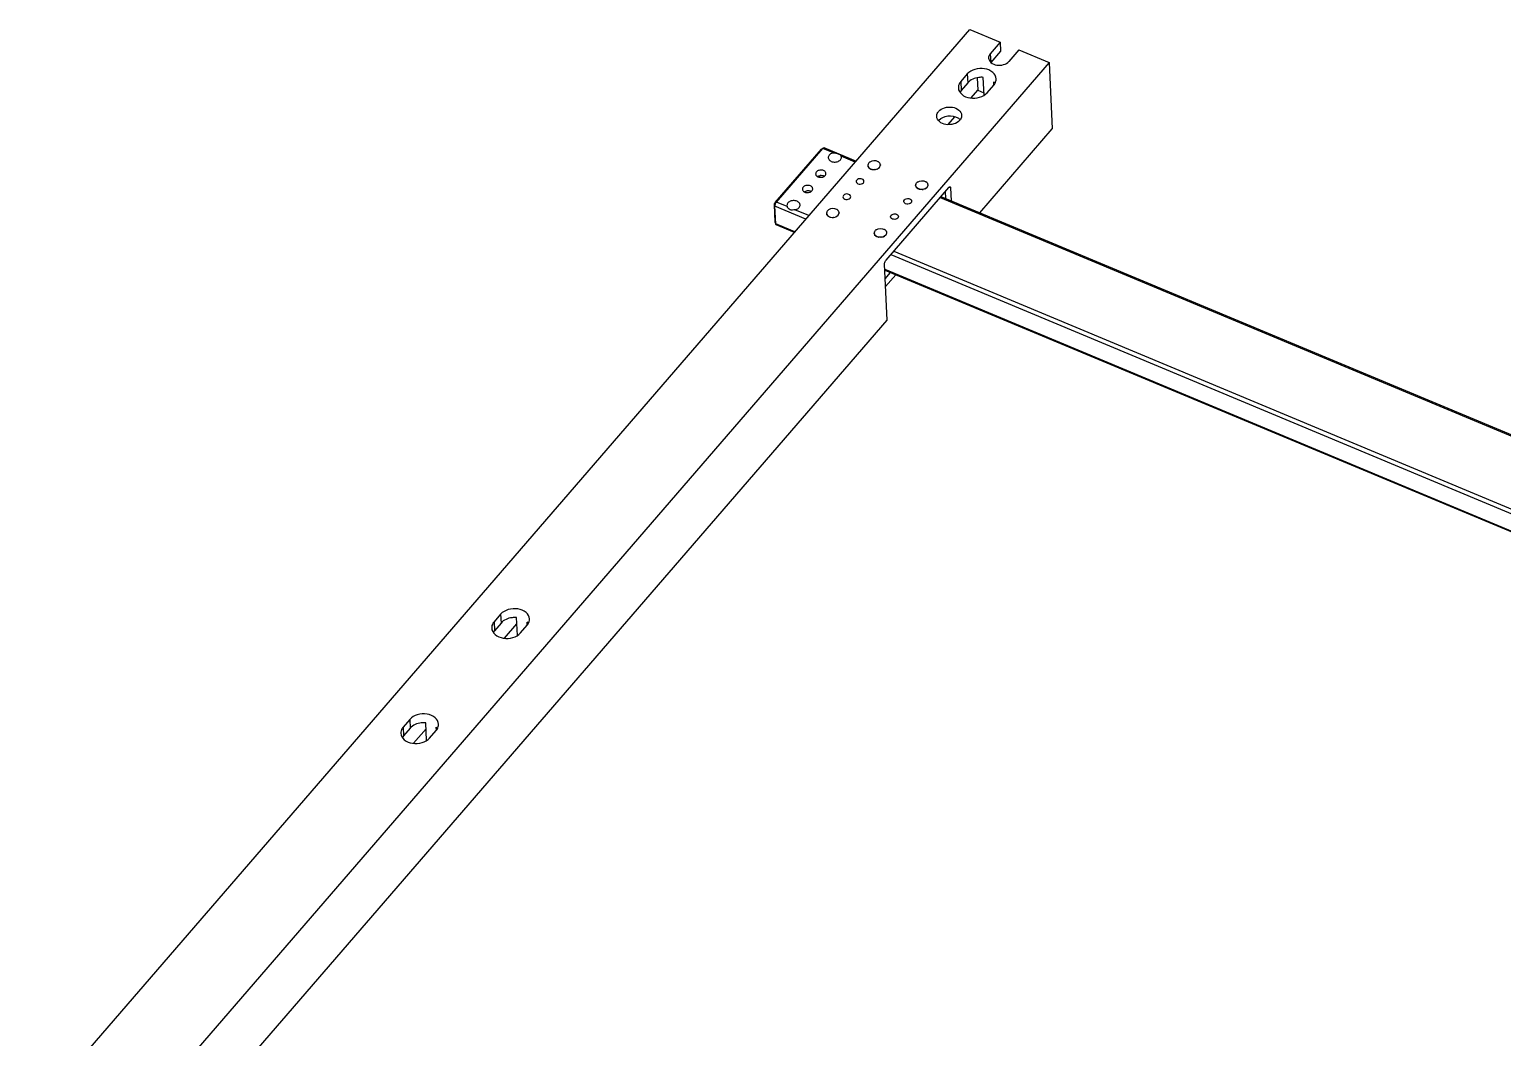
# Model space of a CAD drawing. Header units: millimetres. Extents: x 1409 to 26878, y 589 to 5187.
# Drawn here: x 12461.2 to 12697.1, y 1221.9 to 1383.2 of the extents above; entities that cross this region are included whole.
import ezdxf

# ---------------------------------------------------------------- set-up
doc = ezdxf.new("R2010")
doc.units = ezdxf.units.MM
doc.layers.add('02___PRT_ALL_AXES', color=7, linetype='Continuous')

msp = doc.modelspace()

# ---------------------------------------------------------------- linework, layer by layer
at = {"color": 7, "linetype": 'Continuous'}
for p, q in [((12433.8866, 1177.4059), (12611.7682, 1383.209)), ((12611.7682, 1383.209), (12616.6439, 1381.1735)), ((12616.6439, 1381.1735), (12615.0569, 1379.3373)), ((12616.6439, 1381.1735), (12616.7107, 1379.7592)), ((12619.6118, 1379.9345), (12618.0247, 1378.0983)), ((12619.6118, 1379.9345), (12624.4875, 1377.899)), ((12624.4875, 1377.899), (12446.6059, 1172.096)), ((12615.0569, 1379.3373), (12615.1218, 1377.9627)), ((12616.7107, 1379.7592), (12615.1237, 1377.923)), ((12624.4875, 1377.899), (12624.9884, 1367.2916)), ((12611.3791, 1376.0835), (12610.321, 1374.8594)), ((12611.3791, 1376.0835), (12611.4459, 1374.6692)), ((12612.965, 1375.4674), (12613.0586, 1373.4851)), ((12614.0646, 1372.6875), (12613.9299, 1375.5406)), ((12610.321, 1374.8594), (12610.3878, 1373.4451)), ((12611.4459, 1374.6692), (12610.3878, 1373.4451)), ((12611.9932, 1372.2525), (12613.0586, 1373.4851)), ((12613.0586, 1373.4851), (12614.0465, 1373.0727)), ((12614.5608, 1373.0894), (12615.6188, 1374.3135)), ((12615.6479, 1374.3652), (12615.6258, 1374.8326)), ((12608.3028, 1367.9828), (12609.3994, 1369.2515)), ((12613.3787, 1353.8596), (12624.9884, 1367.2916)), ((12580.6199, 1355.5063), (12588.0261, 1364.075)), ((12580.8236, 1355.5946), (12588.2298, 1364.1633)), ((12588.0261, 1364.075), (12588.2298, 1364.1633)), ((12588.0824, 1364.1229), (12588.3423, 1364.2591)), ((12589.9385, 1363.45), (12588.2298, 1364.1633)), ((12593.5541, 1362.1358), (12588.4391, 1364.2711)), ((12595.4348, 1361.4275), (12595.4594, 1361.4338)), ((12595.4601, 1361.4243), (12595.4348, 1361.4275)), ((12595.4381, 1361.3961), (12595.4624, 1361.4031)), ((12595.4637, 1361.3937), (12595.4381, 1361.3961)), ((12595.4434, 1361.3649), (12595.4672, 1361.3726)), ((12595.4691, 1361.3632), (12595.4434, 1361.3649)), ((12595.4506, 1361.3338), (12595.474, 1361.3423)), ((12595.4764, 1361.333), (12595.4506, 1361.3338)), ((12595.4598, 1361.3031), (12595.4826, 1361.3123)), ((12595.4856, 1361.3031), (12595.4598, 1361.3031)), ((12595.4708, 1361.2728), (12595.4931, 1361.2826)), ((12595.4967, 1361.2735), (12595.4708, 1361.2728)), ((12595.4837, 1361.2428), (12595.5054, 1361.2533)), ((12595.5096, 1361.2444), (12595.4837, 1361.2428)), ((12595.4985, 1361.2133), (12595.5195, 1361.2245)), ((12595.5242, 1361.2157), (12595.4985, 1361.2133)), ((12595.5151, 1361.1844), (12595.5354, 1361.1961)), ((12595.5407, 1361.1875), (12595.5151, 1361.1844)), ((12595.5334, 1361.156), (12595.5531, 1361.1684)), ((12595.5589, 1361.16), (12595.5334, 1361.156)), ((12595.6793, 1361.0009), (12595.6939, 1361.0164)), ((12595.7026, 1361.0094), (12595.6793, 1361.0009)), ((12595.709, 1360.9781), (12595.7227, 1360.9939)), ((12595.7319, 1360.9872), (12595.709, 1360.9781)), ((12595.7403, 1360.9562), (12595.753, 1360.9724)), ((12597.2856, 1361.1138), (12597.3024, 1361.1003)), ((12597.3269, 1361.1273), (12597.3021, 1361.1321)), ((12597.3092, 1361.1403), (12597.3269, 1361.1273)), ((12597.4746, 1361.4264), (12597.449, 1361.4233)), ((12597.4506, 1361.4327), (12597.4746, 1361.4264)), ((12597.4791, 1361.458), (12597.4536, 1361.454)), ((12597.4547, 1361.4635), (12597.4791, 1361.458)), ((12597.4816, 1361.4896), (12597.4564, 1361.4849)), ((12597.4568, 1361.4944), (12597.4816, 1361.4896)), ((12597.4571, 1361.5252), (12597.4821, 1361.5212)), ((12597.4821, 1361.5212), (12597.4572, 1361.5157)), ((12587.8209, 1359.5487), (12587.4654, 1359.6971)), ((12587.9878, 1359.8289), (12587.874, 1359.8236)), ((12595.7626, 1360.966), (12595.7403, 1360.9562)), ((12596.1165, 1360.7991), (12596.1185, 1360.8174)), ((12596.1311, 1360.8146), (12596.1165, 1360.7991)), ((12596.1589, 1360.7903), (12596.1598, 1360.8086)), ((12596.5567, 1360.7716), (12596.5476, 1360.7885)), ((12596.5609, 1360.7897), (12596.5567, 1360.7716)), ((12596.6011, 1360.7763), (12596.5909, 1360.7929)), ((12596.6042, 1360.7946), (12596.6011, 1360.7763)), ((12596.9783, 1360.8786), (12596.9599, 1360.891)), ((12596.9714, 1360.8961), (12596.9783, 1360.8786)), ((12597.0163, 1360.8962), (12596.9971, 1360.908)), ((12597.0083, 1360.9134), (12597.0163, 1360.8962)), ((12585.8717, 1357.3807), (12585.758, 1357.3753)), ((12598.363, 1346.2941), (12608.4143, 1357.9231)), ((12603.0664, 1358.2416), (12603.091, 1358.2478)), ((12603.0917, 1358.2384), (12603.0664, 1358.2416)), ((12603.0697, 1358.2102), (12603.094, 1358.2172)), ((12603.0952, 1358.2077), (12603.0697, 1358.2102)), ((12603.075, 1358.1789), (12603.0988, 1358.1866)), ((12603.1007, 1358.1773), (12603.075, 1358.1789)), ((12603.0822, 1358.1479), (12603.1056, 1358.1563)), ((12603.108, 1358.1471), (12603.0822, 1358.1479)), ((12603.0913, 1358.1172), (12603.1142, 1358.1263)), ((12603.1172, 1358.1171), (12603.0913, 1358.1172)), ((12603.1024, 1358.0868), (12603.1247, 1358.0966)), ((12603.1283, 1358.0876), (12603.1024, 1358.0868)), ((12603.1153, 1358.0568), (12603.137, 1358.0673)), ((12603.1411, 1358.0584), (12603.1153, 1358.0568)), ((12603.1301, 1358.0274), (12603.1511, 1358.0385)), ((12603.1558, 1358.0297), (12603.1301, 1358.0274)), ((12603.1466, 1357.9984), (12603.167, 1358.0102)), ((12603.1723, 1358.0016), (12603.1466, 1357.9984)), ((12603.165, 1357.9701), (12603.1847, 1357.9824)), ((12603.1905, 1357.974), (12603.165, 1357.9701)), ((12603.3108, 1357.815), (12603.3255, 1357.8304)), ((12603.3342, 1357.8234), (12603.3108, 1357.815)), ((12603.3406, 1357.7921), (12603.3543, 1357.808)), ((12603.3635, 1357.8013), (12603.3406, 1357.7921)), ((12603.3718, 1357.7702), (12603.3846, 1357.7865)), ((12603.3941, 1357.7801), (12603.3718, 1357.7702)), ((12603.7481, 1357.6132), (12603.7501, 1357.6315)), ((12603.7627, 1357.6286), (12603.7481, 1357.6132)), ((12603.7905, 1357.6043), (12603.7914, 1357.6226)), ((12604.1883, 1357.5856), (12604.1792, 1357.6025)), ((12604.1925, 1357.6038), (12604.1883, 1357.5856)), ((12604.2327, 1357.5904), (12604.2225, 1357.607)), ((12604.2358, 1357.6086), (12604.2327, 1357.5904)), ((12604.6099, 1357.6927), (12604.5914, 1357.7051)), ((12604.603, 1357.7101), (12604.6099, 1357.6927)), ((12604.6479, 1357.7102), (12604.6287, 1357.722)), ((12604.6399, 1357.7274), (12604.6479, 1357.7102)), ((12604.9172, 1357.9278), (12604.934, 1357.9143)), ((12604.9585, 1357.9414), (12604.9337, 1357.9461)), ((12604.9408, 1357.9543), (12604.9585, 1357.9414)), ((12605.1062, 1358.2405), (12605.0806, 1358.2373)), ((12605.0822, 1358.2468), (12605.1062, 1358.2405)), ((12605.1107, 1358.272), (12605.0852, 1358.2681)), ((12605.0863, 1358.2776), (12605.1107, 1358.272)), ((12605.1132, 1358.3036), (12605.088, 1358.2989)), ((12605.0884, 1358.3084), (12605.1132, 1358.3036)), ((12605.0887, 1358.3392), (12605.1137, 1358.3353)), ((12605.1137, 1358.3353), (12605.0888, 1358.3298)), ((12607.1497, 1356.46), (12833.9492, 1261.7782)), ((12607.9468, 1356.1273), (12607.8906, 1357.3173)), ((12608.6955, 1357.8756), (12608.4391, 1357.9826)), ((12608.6955, 1357.8756), (12608.7948, 1355.7733)), ((12580.6296, 1352.3478), (12580.496, 1355.1765)), ((12580.496, 1355.1765), (12580.5757, 1354.935)), ((12580.7093, 1352.1063), (12580.5757, 1354.935)), ((12585.5392, 1352.8629), (12580.5757, 1354.935)), ((12580.6199, 1355.5063), (12580.8236, 1355.5946)), ((12582.5323, 1354.8812), (12580.8236, 1355.5946)), ((12580.6358, 1352.3088), (12580.6296, 1352.3478)), ((12580.6296, 1352.3478), (12580.7093, 1352.1063)), ((12580.6358, 1352.3088), (12580.7217, 1352.0283)), ((12580.7217, 1352.0283), (12580.7093, 1352.1063)), ((12583.778, 1350.8252), (12580.7093, 1352.1063)), ((12583.6984, 1350.7331), (12580.7812, 1351.9509)), ((12588.8221, 1353.7769), (12588.8467, 1353.7831)), ((12588.8474, 1353.7737), (12588.8221, 1353.7769)), ((12588.8254, 1353.7454), (12588.8497, 1353.7524)), ((12588.851, 1353.743), (12588.8254, 1353.7454)), ((12588.8307, 1353.7142), (12588.8545, 1353.7219)), ((12588.8564, 1353.7126), (12588.8307, 1353.7142)), ((12588.8379, 1353.6832), (12588.8613, 1353.6916)), ((12588.8637, 1353.6824), (12588.8379, 1353.6832)), ((12588.8471, 1353.6524), (12588.8699, 1353.6616)), ((12588.8729, 1353.6524), (12588.8471, 1353.6524)), ((12588.8581, 1353.6221), (12588.8804, 1353.6319)), ((12588.884, 1353.6229), (12588.8581, 1353.6221)), ((12588.871, 1353.5921), (12588.8927, 1353.6026)), ((12588.8969, 1353.5937), (12588.871, 1353.5921)), ((12588.8858, 1353.5627), (12588.9068, 1353.5738)), ((12588.9115, 1353.565), (12588.8858, 1353.5627)), ((12588.9024, 1353.5337), (12588.9227, 1353.5455)), ((12588.928, 1353.5369), (12588.9024, 1353.5337)), ((12588.9207, 1353.5053), (12588.9404, 1353.5177)), ((12588.9462, 1353.5093), (12588.9207, 1353.5053)), ((12589.0666, 1353.3503), (12589.0812, 1353.3657)), ((12589.0899, 1353.3587), (12589.0666, 1353.3503)), ((12589.0963, 1353.3274), (12589.11, 1353.3433)), ((12589.1192, 1353.3366), (12589.0963, 1353.3274)), ((12589.1276, 1353.3055), (12589.1403, 1353.3218)), ((12589.1499, 1353.3154), (12589.1276, 1353.3055)), ((12589.5038, 1353.1485), (12589.5058, 1353.1668)), ((12589.5184, 1353.1639), (12589.5038, 1353.1485)), ((12589.5462, 1353.1396), (12589.5471, 1353.1579)), ((12589.944, 1353.1209), (12589.9349, 1353.1378)), ((12589.9482, 1353.139), (12589.944, 1353.1209)), ((12589.9884, 1353.1257), (12589.9782, 1353.1423)), ((12589.9915, 1353.1439), (12589.9884, 1353.1257)), ((12590.3656, 1353.228), (12590.3472, 1353.2403)), ((12590.3587, 1353.2454), (12590.3656, 1353.228)), ((12590.4036, 1353.2455), (12590.3844, 1353.2573)), ((12590.3956, 1353.2627), (12590.4036, 1353.2455)), ((12590.6729, 1353.4631), (12590.6897, 1353.4496)), ((12590.7142, 1353.4766), (12590.6894, 1353.4814)), ((12590.6965, 1353.4896), (12590.7142, 1353.4766)), ((12590.8619, 1353.7758), (12590.8363, 1353.7726)), ((12590.8379, 1353.782), (12590.8619, 1353.7758)), ((12590.8664, 1353.8073), (12590.8409, 1353.8034)), ((12590.842, 1353.8128), (12590.8664, 1353.8073)), ((12590.8689, 1353.8389), (12590.8437, 1353.8342)), ((12590.8441, 1353.8437), (12590.8689, 1353.8389)), ((12590.8444, 1353.8745), (12590.8694, 1353.8705)), ((12590.8694, 1353.8705), (12590.8445, 1353.865)), ((12596.4537, 1350.5909), (12596.4783, 1350.5972)), ((12596.479, 1350.5877), (12596.4537, 1350.5909)), ((12596.457, 1350.5595), (12596.4813, 1350.5665)), ((12596.4825, 1350.5571), (12596.457, 1350.5595)), ((12596.4623, 1350.5282), (12596.4861, 1350.536)), ((12596.488, 1350.5266), (12596.4623, 1350.5282)), ((12596.4695, 1350.4972), (12596.4929, 1350.5057)), ((12596.4953, 1350.4964), (12596.4695, 1350.4972)), ((12596.4786, 1350.4665), (12596.5015, 1350.4756)), ((12596.5045, 1350.4665), (12596.4786, 1350.4665)), ((12596.4897, 1350.4361), (12596.512, 1350.446)), ((12596.5156, 1350.4369), (12596.4897, 1350.4361)), ((12596.5026, 1350.4062), (12596.5243, 1350.4167)), ((12596.5284, 1350.4078), (12596.5026, 1350.4062)), ((12596.5174, 1350.3767), (12596.5384, 1350.3878)), ((12596.5431, 1350.3791), (12596.5174, 1350.3767)), ((12596.5339, 1350.3477), (12596.5543, 1350.3595)), ((12596.5596, 1350.3509), (12596.5339, 1350.3477)), ((12596.5523, 1350.3194), (12596.572, 1350.3317)), ((12596.5778, 1350.3233), (12596.5523, 1350.3194)), ((12596.6981, 1350.1643), (12596.7128, 1350.1798)), ((12596.7215, 1350.1728), (12596.6981, 1350.1643)), ((12596.7279, 1350.1415), (12596.7416, 1350.1573)), ((12596.7508, 1350.1506), (12596.7279, 1350.1415)), ((12596.7591, 1350.1196), (12596.7719, 1350.1358)), ((12596.7814, 1350.1294), (12596.7591, 1350.1196)), ((12597.1354, 1349.9625), (12597.1374, 1349.9808)), ((12597.15, 1349.978), (12597.1354, 1349.9625)), ((12597.1778, 1349.9536), (12597.1787, 1349.972)), ((12597.5756, 1349.9349), (12597.5665, 1349.9519)), ((12597.5798, 1349.9531), (12597.5756, 1349.9349)), ((12597.62, 1349.9397), (12597.6098, 1349.9563)), ((12597.6231, 1349.958), (12597.62, 1349.9397)), ((12597.9972, 1350.042), (12597.9787, 1350.0544)), ((12597.9903, 1350.0595), (12597.9972, 1350.042)), ((12598.0352, 1350.0595), (12598.016, 1350.0713)), ((12598.0272, 1350.0768), (12598.0352, 1350.0595)), ((12598.3045, 1350.2772), (12598.3213, 1350.2637)), ((12598.3458, 1350.2907), (12598.321, 1350.2954)), ((12598.3281, 1350.3036), (12598.3458, 1350.2907)), ((12598.4935, 1350.5898), (12598.4679, 1350.5866)), ((12598.4695, 1350.5961), (12598.4935, 1350.5898)), ((12598.498, 1350.6214), (12598.4725, 1350.6174)), ((12598.4736, 1350.6269), (12598.498, 1350.6214)), ((12598.5005, 1350.653), (12598.4753, 1350.6482)), ((12598.4757, 1350.6577), (12598.5005, 1350.653)), ((12598.476, 1350.6886), (12598.501, 1350.6846)), ((12598.501, 1350.6846), (12598.4761, 1350.6791)), ((12599.1348, 1347.1871), (12825.9343, 1252.5053)), ((12598.5376, 1336.6889), (12598.1152, 1345.6345)), ((12598.1535, 1344.8239), (12824.1731, 1250.4676)), ((12598.1595, 1344.696), (12824.0935, 1250.3755)), ((12598.2251, 1343.3065), (12599.0903, 1344.3075)), ((12598.2836, 1342.0689), (12599.9192, 1343.9614)), ((12476.4958, 1195.4907), (12598.5376, 1336.6889)), ((12536.6556, 1289.6309), (12535.5975, 1288.4068)), ((12535.5975, 1288.4068), (12535.6643, 1286.9925)), ((12536.7223, 1288.2166), (12535.6643, 1286.9925)), ((12536.6556, 1289.6309), (12536.7223, 1288.2166)), ((12537.2697, 1285.7999), (12539.2533, 1288.0948)), ((12539.3411, 1286.2349), (12539.2064, 1289.088)), ((12539.8373, 1286.6368), (12540.8953, 1287.861)), ((12540.9244, 1287.9126), (12540.9023, 1288.38)), ((12522.1076, 1272.7995), (12521.0496, 1271.5753)), ((12521.0496, 1271.5753), (12521.1164, 1270.161)), ((12522.1744, 1271.3851), (12521.1164, 1270.161)), ((12522.1076, 1272.7995), (12522.1744, 1271.3851)), ((12524.7932, 1269.4035), (12524.6585, 1272.2565)), ((12526.3764, 1271.0811), (12526.3544, 1271.5485)), ((12522.7218, 1268.9684), (12524.7054, 1271.2633)), ((12525.2894, 1269.8054), (12526.3474, 1271.0295))]:
    msp.add_line(p, q, dxfattribs=at)
for centre, radius, start, end in [((12595.9572, 1361.4665), 0.4989, 182.70362, 183.760881), ((12595.9585, 1361.4666), 0.5002, 184.849196, 187.296388), ((12595.9626, 1361.4672), 0.5044, 188.380926, 190.814669), ((12595.9695, 1361.4686), 0.5114, 191.891196, 194.302671), ((12595.979, 1361.4711), 0.5212, 195.367379, 197.748415), ((12595.991, 1361.4751), 0.5339, 198.797839, 201.141111), ((12596.0054, 1361.4808), 0.5493, 202.172201, 204.471382), ((12596.0194, 1361.4873), 0.5647, 205.478606, 206.836117), ((12596.0254, 1361.4904), 0.5715, 206.83527, 207.727763), ((12596.0402, 1361.4984), 0.5883, 208.718596, 210.914987), ((12596.0602, 1361.5106), 0.6118, 211.877603, 214.017516), ((12596.0816, 1361.5253), 0.6377, 214.954464, 217.035923), ((12596.1991, 1361.6369), 0.8002, 229.058971, 230.848159), ((12596.2227, 1361.6663), 0.8379, 231.629795, 233.36487), ((12596.2458, 1361.6977), 0.8768, 234.122975, 235.806327), ((12596.5746, 1361.8167), 1.0017, 302.479407, 304.019838), ((12596.6468, 1361.7196), 0.8806, 309.372053, 311.050611), ((12596.6726, 1361.6904), 0.8416, 311.806532, 313.536572), ((12596.6989, 1361.6631), 0.8037, 314.315921, 316.099859), ((12596.7193, 1361.6436), 0.7755, 316.907988, 317.516961), ((12596.7284, 1361.6353), 0.7632, 317.515325, 318.746385), ((12596.7516, 1361.6153), 0.7325, 319.572726, 321.470426), ((12596.7775, 1361.595), 0.6997, 322.325536, 324.282221), ((12596.9225, 1361.5195), 0.5352, 343.94598, 346.285308), ((12596.9351, 1361.5166), 0.5223, 347.333109, 349.710848), ((12596.9426, 1361.5152), 0.5146, 350.776383, 351.229837), ((12596.9457, 1361.5148), 0.5116, 351.228476, 353.184059), ((12596.9523, 1361.514), 0.5049, 354.25872, 356.690713), ((12596.9584, 1361.5138), 0.4988, 1.309148, 2.703581), ((12596.9567, 1361.5138), 0.5005, 357.774659, 0.220964), ((12587.9852, 1358.6691), 1.1598, 95.497787, 95.820746), ((12587.9859, 1358.6646), 1.1643, 89.354006, 89.910371), ((12596.2679, 1361.7308), 0.9167, 236.542024, 238.176266), ((12596.289, 1361.7653), 0.9571, 238.890759, 240.478659), ((12596.3089, 1361.8008), 0.9978, 241.173206, 242.717627), ((12596.3846, 1361.9809), 1.1934, 251.737729, 253.108402), ((12596.3946, 1362.0145), 1.2285, 253.710385, 255.054843), ((12596.403, 1362.0463), 1.2614, 255.645804, 256.966769), ((12596.4097, 1362.076), 1.2918, 257.547902, 258.848035), ((12596.4149, 1362.1032), 1.3195, 259.420508, 260.702407), ((12596.4244, 1362.1971), 1.414, 273.773578, 274.997674), ((12596.4248, 1362.1929), 1.4098, 275.541558, 276.026988), ((12596.4251, 1362.1902), 1.4071, 276.026894, 276.76898), ((12596.4262, 1362.1815), 1.3983, 277.314312, 278.54755), ((12596.4283, 1362.168), 1.3846, 279.09621, 280.337567), ((12596.47, 1362.0211), 1.2317, 290.168765, 291.510869), ((12596.483, 1361.9887), 1.1968, 292.111749, 293.479806), ((12596.4968, 1361.9574), 1.1626, 294.093718, 295.220094), ((12596.5023, 1361.9456), 1.1495, 295.2217, 295.492133), ((12596.5145, 1361.9207), 1.1218, 296.115976, 297.544323), ((12596.5329, 1361.8859), 1.0825, 298.185343, 299.648132), ((12596.553, 1361.8511), 1.0423, 300.305082, 301.805227), ((12585.8691, 1356.2209), 1.1598, 95.497787, 95.820746), ((12585.8699, 1356.2164), 1.1643, 89.354006, 89.910371), ((12603.5888, 1358.2806), 0.4989, 182.70362, 183.760881), ((12603.5901, 1358.2807), 0.5002, 184.849196, 187.296388), ((12603.5942, 1358.2813), 0.5044, 188.380926, 190.814669), ((12603.6011, 1358.2827), 0.5114, 191.891196, 194.302671), ((12603.6106, 1358.2852), 0.5212, 195.367379, 197.748415), ((12603.6226, 1358.2892), 0.5339, 198.797839, 201.141111), ((12603.6369, 1358.2949), 0.5493, 202.172201, 204.471382), ((12603.651, 1358.3014), 0.5648, 205.478621, 206.842434), ((12603.657, 1358.3044), 0.5715, 206.841563, 207.727753), ((12603.6718, 1358.3124), 0.5883, 208.718596, 210.914987), ((12603.6918, 1358.3247), 0.6118, 211.877603, 214.017516), ((12603.7132, 1358.3394), 0.6377, 214.954464, 217.035923), ((12603.8307, 1358.451), 0.8002, 229.058971, 230.848159), ((12603.8543, 1358.4804), 0.8379, 231.629795, 233.36487), ((12603.8774, 1358.5118), 0.8768, 234.122975, 235.806327), ((12603.8995, 1358.5448), 0.9167, 236.542024, 238.176266), ((12603.9206, 1358.5793), 0.9571, 238.890759, 240.478659), ((12603.9405, 1358.6148), 0.9978, 241.173206, 242.717627), ((12604.0162, 1358.7949), 1.1934, 251.737729, 253.108402), ((12604.0262, 1358.8285), 1.2285, 253.710385, 255.054843), ((12604.0346, 1358.8604), 1.2614, 255.645804, 256.966769), ((12604.0413, 1358.89), 1.2918, 257.547902, 258.848035), ((12604.0465, 1358.9172), 1.3195, 259.420508, 260.702407), ((12604.056, 1359.0112), 1.414, 273.773578, 274.997674), ((12604.0564, 1359.0069), 1.4098, 275.541558, 276.029774), ((12604.0567, 1359.0043), 1.4071, 276.029682, 276.768982), ((12604.0578, 1358.9956), 1.3983, 277.314312, 278.54755), ((12604.0599, 1358.9821), 1.3846, 279.09621, 280.337567), ((12604.1016, 1358.8352), 1.2317, 290.168765, 291.510869), ((12604.1146, 1358.8028), 1.1968, 292.111749, 293.479806), ((12604.1284, 1358.7714), 1.1625, 294.093703, 295.225134), ((12604.1339, 1358.7596), 1.1495, 295.226758, 295.492137), ((12604.1461, 1358.7347), 1.1218, 296.115976, 297.544323), ((12604.1645, 1358.6999), 1.0825, 298.185343, 299.648132), ((12604.1846, 1358.6651), 1.0423, 300.305082, 301.805227), ((12604.2062, 1358.6307), 1.0017, 302.479407, 304.019838), ((12604.2784, 1358.5337), 0.8806, 309.372053, 311.050611), ((12604.3042, 1358.5044), 0.8416, 311.806532, 313.536572), ((12604.3305, 1358.4772), 0.8037, 314.315921, 316.099859), ((12604.3508, 1358.4577), 0.7755, 316.907988, 317.516961), ((12604.36, 1358.4493), 0.7632, 317.515325, 318.746385), ((12604.3832, 1358.4294), 0.7325, 319.572726, 321.470426), ((12604.4091, 1358.4091), 0.6997, 322.325536, 324.282221), ((12604.5541, 1358.3336), 0.5352, 343.94598, 346.285308), ((12604.5667, 1358.3306), 0.5223, 347.333109, 349.710848), ((12604.5743, 1358.3292), 0.5146, 350.776377, 351.247005), ((12604.5773, 1358.3288), 0.5116, 351.245677, 353.184089), ((12604.5839, 1358.3281), 0.5049, 354.25872, 356.690713), ((12604.59, 1358.3278), 0.4988, 1.309148, 2.703581), ((12604.5883, 1358.3278), 0.5005, 357.774659, 0.220964), ((12589.3445, 1353.8158), 0.4989, 182.70362, 183.760881), ((12589.3458, 1353.816), 0.5002, 184.849196, 187.296388), ((12589.3499, 1353.8165), 0.5044, 188.380926, 190.814669), ((12589.3568, 1353.8179), 0.5114, 191.891196, 194.302671), ((12589.3663, 1353.8205), 0.5212, 195.367379, 197.748415), ((12589.3783, 1353.8245), 0.5339, 198.797839, 201.141111), ((12589.3927, 1353.8302), 0.5493, 202.172201, 204.471382), ((12589.4067, 1353.8367), 0.5647, 205.478606, 206.836117), ((12589.4127, 1353.8397), 0.5715, 206.83527, 207.727763), ((12589.4275, 1353.8477), 0.5883, 208.718596, 210.914987), ((12589.4475, 1353.8599), 0.6118, 211.877603, 214.017516), ((12589.4689, 1353.8746), 0.6377, 214.954464, 217.035923), ((12589.5864, 1353.9862), 0.8002, 229.058971, 230.848159), ((12589.61, 1354.0157), 0.8379, 231.629795, 233.36487), ((12589.6331, 1354.047), 0.8768, 234.122975, 235.806327), ((12589.6552, 1354.0801), 0.9167, 236.542024, 238.176266), ((12589.6763, 1354.1146), 0.9571, 238.890759, 240.478659), ((12589.6962, 1354.1501), 0.9978, 241.173206, 242.717627), ((12589.7719, 1354.3302), 1.1934, 251.737729, 253.108402), ((12589.7819, 1354.3638), 1.2285, 253.710385, 255.054843), ((12589.7903, 1354.3956), 1.2614, 255.645804, 256.966769), ((12589.797, 1354.4253), 1.2918, 257.547902, 258.848035), ((12589.8022, 1354.4525), 1.3195, 259.420508, 260.702407), ((12589.8117, 1354.5465), 1.414, 273.773578, 274.997674), ((12589.8121, 1354.5422), 1.4098, 275.541558, 276.026988), ((12589.8124, 1354.5395), 1.4071, 276.026894, 276.76898), ((12589.8135, 1354.5309), 1.3983, 277.314312, 278.54755), ((12589.8156, 1354.5173), 1.3846, 279.09621, 280.337567), ((12589.8573, 1354.3704), 1.2317, 290.168765, 291.510869), ((12589.8703, 1354.3381), 1.1968, 292.111749, 293.479806), ((12589.8841, 1354.3067), 1.1626, 294.093718, 295.220094), ((12589.8896, 1354.2949), 1.1495, 295.2217, 295.492133), ((12589.9018, 1354.27), 1.1218, 296.115976, 297.544323), ((12589.9202, 1354.2352), 1.0825, 298.185343, 299.648132), ((12589.9403, 1354.2004), 1.0423, 300.305082, 301.805227), ((12589.9619, 1354.166), 1.0017, 302.479407, 304.019838), ((12590.0341, 1354.069), 0.8806, 309.372053, 311.050611), ((12590.0599, 1354.0397), 0.8416, 311.806532, 313.536572), ((12590.0862, 1354.0125), 0.8037, 314.315921, 316.099859), ((12590.1066, 1353.993), 0.7755, 316.907988, 317.516961), ((12590.1157, 1353.9846), 0.7632, 317.515325, 318.746385), ((12590.1389, 1353.9646), 0.7325, 319.572726, 321.470426), ((12590.1648, 1353.9444), 0.6997, 322.325536, 324.282221), ((12590.3098, 1353.8689), 0.5352, 343.94598, 346.285308), ((12590.3224, 1353.8659), 0.5223, 347.333109, 349.710848), ((12590.3299, 1353.8645), 0.5146, 350.776383, 351.229837), ((12590.333, 1353.8641), 0.5116, 351.228476, 353.184059), ((12590.3396, 1353.8633), 0.5049, 354.25872, 356.690713), ((12590.3457, 1353.8631), 0.4988, 1.309148, 2.703581), ((12590.344, 1353.8631), 0.5005, 357.774659, 0.220964), ((12596.9761, 1350.6299), 0.4989, 182.70362, 183.760881), ((12596.9774, 1350.63), 0.5002, 184.849196, 187.296388), ((12596.9815, 1350.6306), 0.5044, 188.380926, 190.814669), ((12596.9884, 1350.632), 0.5114, 191.891196, 194.302671), ((12596.9979, 1350.6345), 0.5212, 195.367379, 197.748415), ((12597.0099, 1350.6385), 0.5339, 198.797839, 201.141111), ((12597.0242, 1350.6442), 0.5493, 202.172201, 204.471382), ((12597.0383, 1350.6507), 0.5648, 205.478621, 206.842434), ((12597.0443, 1350.6538), 0.5715, 206.841563, 207.727753), ((12597.0591, 1350.6618), 0.5883, 208.718596, 210.914987), ((12597.0791, 1350.674), 0.6118, 211.877603, 214.017516), ((12597.1005, 1350.6887), 0.6377, 214.954464, 217.035923), ((12597.218, 1350.8003), 0.8002, 229.058971, 230.848159), ((12597.2416, 1350.8297), 0.8379, 231.629795, 233.36487), ((12597.2647, 1350.8611), 0.8768, 234.122975, 235.806327), ((12597.2868, 1350.8942), 0.9167, 236.542024, 238.176266), ((12597.3079, 1350.9286), 0.9571, 238.890759, 240.478659), ((12597.3278, 1350.9642), 0.9978, 241.173206, 242.717627), ((12597.4035, 1351.1442), 1.1934, 251.737729, 253.108402), ((12597.4135, 1351.1778), 1.2285, 253.710385, 255.054843), ((12597.4219, 1351.2097), 1.2614, 255.645804, 256.966769), ((12597.4286, 1351.2394), 1.2918, 257.547902, 258.848035), ((12597.4338, 1351.2665), 1.3195, 259.420508, 260.702407), ((12597.4433, 1351.3605), 1.414, 273.773578, 274.997674), ((12597.4437, 1351.3562), 1.4098, 275.541558, 276.029774), ((12597.444, 1351.3536), 1.4071, 276.029682, 276.768982), ((12597.4451, 1351.3449), 1.3983, 277.314312, 278.54755), ((12597.4472, 1351.3314), 1.3846, 279.09621, 280.337567), ((12597.4889, 1351.1845), 1.2317, 290.168765, 291.510869), ((12597.5019, 1351.1521), 1.1968, 292.111749, 293.479806), ((12597.5157, 1351.1207), 1.1625, 294.093703, 295.225134), ((12597.5212, 1351.1089), 1.1495, 295.226758, 295.492137), ((12597.5334, 1351.0841), 1.1218, 296.115976, 297.544323), ((12597.5518, 1351.0493), 1.0825, 298.185343, 299.648132), ((12597.5719, 1351.0145), 1.0423, 300.305082, 301.805227), ((12597.5935, 1350.9801), 1.0017, 302.479407, 304.019838), ((12597.6657, 1350.883), 0.8806, 309.372053, 311.050611), ((12597.6915, 1350.8538), 0.8416, 311.806532, 313.536572), ((12597.7178, 1350.8265), 0.8037, 314.315921, 316.099859), ((12597.7381, 1350.807), 0.7755, 316.907988, 317.516961), ((12597.7473, 1350.7987), 0.7632, 317.515325, 318.746385), ((12597.7705, 1350.7787), 0.7325, 319.572726, 321.470426), ((12597.7964, 1350.7584), 0.6997, 322.325536, 324.282221), ((12597.9414, 1350.6829), 0.5352, 343.94598, 346.285308), ((12597.954, 1350.6799), 0.5223, 347.333109, 349.710848), ((12597.9616, 1350.6786), 0.5146, 350.776377, 351.247005), ((12597.9646, 1350.6781), 0.5116, 351.245677, 353.184089), ((12597.9712, 1350.6774), 0.5049, 354.25872, 356.690713), ((12597.9773, 1350.6772), 0.4988, 1.309148, 2.703581), ((12597.9756, 1350.6772), 0.5005, 357.774659, 0.220964)]:
    msp.add_arc(centre, radius, start, end, dxfattribs=at)
for points, knots in [([(12615.0569, 1379.3373), (12615.0126, 1379.2861), (12614.8617, 1379.0828), (12614.784, 1378.8208), (12614.7928, 1378.6353)], [0, 0, 0, 0, 0.26708691, 1, 1, 1, 1]), ([(12614.7928, 1378.6353), (12614.8056, 1378.3649), (12615.1599, 1377.7822), (12616.1124, 1377.4358), (12617.1621, 1377.4922), (12617.8093, 1377.8491), (12618.0247, 1378.0983)], [0, 0, 0, 0, 0.2082914, 0.46519369, 0.7465211, 1, 1, 1, 1]), ([(12615.9962, 1375.3164), (12615.978, 1375.7027), (12615.4714, 1376.5351), (12614.1109, 1377.03), (12612.6113, 1376.9494), (12611.6868, 1376.4395), (12611.3791, 1376.0835)], [0, 0, 0, 0, 0.20830594, 0.46519412, 0.74654448, 1, 1, 1, 1]), ([(12613.9299, 1375.5406), (12613.6901, 1375.5599), (12612.8006, 1375.5423), (12611.8728, 1375.1632), (12611.4459, 1374.6692)], [0, 0, 0, 0, 0.26925521, 1, 1, 1, 1]), ([(12615.6188, 1374.3135), (12615.6821, 1374.3867), (12615.8979, 1374.6772), (12616.0086, 1375.0515), (12615.9962, 1375.3164)], [0, 0, 0, 0, 0.2673484, 1, 1, 1, 1]), ([(12610.321, 1374.8594), (12610.2578, 1374.7862), (12610.042, 1374.4958), (12609.9312, 1374.1214), (12609.9437, 1373.8565)], [0, 0, 0, 0, 0.2673484, 1, 1, 1, 1]), ([(12609.9437, 1373.8565), (12609.9619, 1373.4702), (12610.4684, 1372.6379), (12611.8289, 1372.1429), (12613.3286, 1372.2235), (12614.2531, 1372.7334), (12614.5608, 1373.0894)], [0, 0, 0, 0, 0.20830594, 0.46519412, 0.74654448, 1, 1, 1, 1]), ([(12588.0261, 1364.075), (12588.0307, 1364.0803), (12588.0474, 1364.0984), (12588.0667, 1364.1147), (12588.0824, 1364.1229)], [0, 0, 0, 0, 0.28425952, 1, 1, 1, 1]), ([(12588.2298, 1364.1633), (12588.239, 1364.174), (12588.2724, 1364.2102), (12588.311, 1364.2427), (12588.3423, 1364.2591)], [0, 0, 0, 0, 0.28454662, 1, 1, 1, 1]), ([(12588.3423, 1364.2591), (12588.3509, 1364.2636), (12588.3808, 1364.2772), (12588.4175, 1364.2801), (12588.4391, 1364.2711)], [0, 0, 0, 0, 0.29390577, 1, 1, 1, 1]), ([(12587.8675, 1359.8229), (12587.8251, 1359.8186), (12587.6636, 1359.7932), (12587.5064, 1359.7319), (12587.4056, 1359.6652)], [0, 0, 0, 0, 0.26059901, 1, 1, 1, 1]), ([(12588.4699, 1359.7149), (12588.4358, 1359.7332), (12588.2873, 1359.7998), (12588.1227, 1359.8275), (12587.9991, 1359.8289)], [0, 0, 0, 0, 0.2386502, 1, 1, 1, 1]), ([(12585.7515, 1357.3747), (12585.7091, 1357.3704), (12585.5475, 1357.3449), (12585.3904, 1357.2837), (12585.2895, 1357.217)], [0, 0, 0, 0, 0.26059901, 1, 1, 1, 1]), ([(12586.3539, 1357.2667), (12586.3197, 1357.285), (12586.1712, 1357.3515), (12586.0066, 1357.3792), (12585.883, 1357.3806)], [0, 0, 0, 0, 0.2386502, 1, 1, 1, 1]), ([(12608.4143, 1357.9231), (12608.4321, 1357.9437), (12608.4848, 1357.9991), (12608.5745, 1358.0516), (12608.6236, 1358.031)], [0, 0, 0, 0, 0.33790844, 1, 1, 1, 1]), ([(12608.6236, 1358.031), (12608.6602, 1358.0158), (12608.6891, 1357.9508), (12608.6946, 1357.8944), (12608.6955, 1357.8756)], [0, 0, 0, 0, 0.67779389, 1, 1, 1, 1]), ([(12580.496, 1355.1765), (12580.4948, 1355.203), (12580.5014, 1355.2612), (12580.5353, 1355.3755), (12580.5798, 1355.4599), (12580.6199, 1355.5063)], [0, 0, 0, 0, 0.22246096, 0.48559547, 1, 1, 1, 1]), ([(12580.5757, 1354.935), (12580.5732, 1354.988), (12580.5865, 1355.1044), (12580.6377, 1355.2781), (12580.7162, 1355.4473), (12580.7853, 1355.5504), (12580.8236, 1355.5946)], [0, 0, 0, 0, 0.2220414, 0.48469536, 0.75548733, 1, 1, 1, 1]), ([(12580.7812, 1351.9509), (12580.7673, 1351.9567), (12580.7405, 1351.9794), (12580.727, 1352.0108), (12580.7217, 1352.0283)], [0, 0, 0, 0, 0.4510447, 1, 1, 1, 1]), ([(12598.1152, 1345.6345), (12598.1127, 1345.6875), (12598.141, 1345.9244), (12598.2424, 1346.1546), (12598.363, 1346.2941)], [0, 0, 0, 0, 0.22338084, 1, 1, 1, 1]), ([(12541.2727, 1288.8639), (12541.2545, 1289.2501), (12540.7479, 1290.0825), (12539.3874, 1290.5774), (12537.8878, 1290.4968), (12536.9632, 1289.9869), (12536.6556, 1289.6309)], [0, 0, 0, 0, 0.20830594, 0.46519412, 0.74654448, 1, 1, 1, 1]), ([(12535.5975, 1288.4068), (12535.5342, 1288.3336), (12535.3185, 1288.0432), (12535.2077, 1287.6688), (12535.2202, 1287.4039)], [0, 0, 0, 0, 0.2673484, 1, 1, 1, 1]), ([(12539.2064, 1289.088), (12538.9666, 1289.1073), (12538.0771, 1289.0897), (12537.1493, 1288.7106), (12536.7223, 1288.2166)], [0, 0, 0, 0, 0.26925521, 1, 1, 1, 1]), ([(12540.8953, 1287.861), (12540.9586, 1287.9342), (12541.1744, 1288.2246), (12541.2851, 1288.599), (12541.2727, 1288.8639)], [0, 0, 0, 0, 0.2673484, 1, 1, 1, 1]), ([(12535.2202, 1287.4039), (12535.2384, 1287.0176), (12535.7449, 1286.1853), (12537.1054, 1285.6903), (12538.6051, 1285.7709), (12539.5296, 1286.2809), (12539.8373, 1286.6368)], [0, 0, 0, 0, 0.20830594, 0.46519412, 0.74654448, 1, 1, 1, 1]), ([(12526.7247, 1272.0324), (12526.7065, 1272.4187), (12526.2, 1273.251), (12524.8395, 1273.746), (12523.3399, 1273.6654), (12522.4153, 1273.1554), (12522.1076, 1272.7995)], [0, 0, 0, 0, 0.20830594, 0.46519412, 0.74654448, 1, 1, 1, 1]), ([(12521.0496, 1271.5753), (12520.9863, 1271.5021), (12520.7705, 1271.2117), (12520.6598, 1270.8373), (12520.6723, 1270.5724)], [0, 0, 0, 0, 0.2673484, 1, 1, 1, 1]), ([(12524.6585, 1272.2565), (12524.4186, 1272.2758), (12523.5291, 1272.2583), (12522.6014, 1271.8791), (12522.1744, 1271.3851)], [0, 0, 0, 0, 0.26925521, 1, 1, 1, 1]), ([(12526.3474, 1271.0295), (12526.4107, 1271.1027), (12526.6264, 1271.3931), (12526.7372, 1271.7675), (12526.7247, 1272.0324)], [0, 0, 0, 0, 0.2673484, 1, 1, 1, 1]), ([(12520.6723, 1270.5724), (12520.6905, 1270.1862), (12521.197, 1269.3538), (12522.5575, 1268.8589), (12524.0571, 1268.9395), (12524.9817, 1269.4494), (12525.2894, 1269.8054)], [0, 0, 0, 0, 0.20830594, 0.46519412, 0.74654448, 1, 1, 1, 1])]:
    msp.add_open_spline(points, degree=3, knots=knots, dxfattribs=at)
for points in [[(12610.3878, 1373.4451), (12610.3084, 1373.3531), (12610.2376, 1373.2527), (12610.1795, 1373.1459)], [(12615.8079, 1374.6167), (12615.7535, 1374.6935), (12615.6922, 1374.7658), (12615.6258, 1374.8326)], [(12541.0844, 1288.1641), (12541.03, 1288.241), (12540.9687, 1288.3132), (12540.9023, 1288.38)], [(12535.6643, 1286.9925), (12535.5848, 1286.9006), (12535.514, 1286.8001), (12535.456, 1286.6933)], [(12526.5364, 1271.3326), (12526.4821, 1271.4095), (12526.4207, 1271.4818), (12526.3544, 1271.5485)], [(12521.1164, 1270.161), (12521.0369, 1270.0691), (12520.9661, 1269.9686), (12520.9081, 1269.8618)]]:
    msp.add_open_spline(points, degree=3, dxfattribs=at)
at = {"layer": '02___PRT_ALL_AXES', "color": 7, "linetype": 'Continuous'}
for p, q in [((12591.2137, 1362.7803), (12591.1848, 1362.9297)), ((12593.4301, 1361.9924), (12591.1848, 1362.9297)), ((12604.7938, 1358.8221), (12604.8834, 1358.752)), ((12607.0257, 1356.3166), (12833.8252, 1261.6348)), ((12582.5034, 1355.0306), (12582.5323, 1354.8812)), ((12586.0238, 1353.4236), (12583.7785, 1354.361)), ((12598.1811, 1351.1715), (12598.2707, 1351.1013)), ((12599.6195, 1347.7478), (12826.419, 1253.066))]:
    msp.add_line(p, q, dxfattribs=at)
for centre, radius, start, end in [((12607.9302, 1367.7385), 1.4358, 139.147772, 142.942338), ((12595.9563, 1361.4667), 0.498, 177.592556, 182.732211), ((12595.9585, 1361.4666), 0.5002, 171.15205, 177.587429), ((12595.9612, 1361.4671), 0.5029, 182.744166, 191.249521), ((12595.9729, 1361.4643), 0.5148, 166.761286, 171.143102), ((12595.9757, 1361.47), 0.5177, 191.252758, 198.452203), ((12596.0104, 1361.4548), 0.5534, 158.012063, 166.699688), ((12595.9996, 1361.4782), 0.543, 198.471295, 206.91711), ((12596.3189, 1361.1959), 0.9624, 125.129941, 127.527479), ((12596.6377, 1361.2331), 0.9358, 57.729329, 59.984855), ((12596.7434, 1361.3749), 0.7586, 45.062425, 47.923574), ((12596.7732, 1361.4045), 0.7166, 40.803839, 45.075628), ((12596.9141, 1361.5012), 0.545, 21.496734, 24.960553), ((12596.9262, 1361.506), 0.532, 17.9648, 21.496191), ((12596.9412, 1361.5107), 0.5163, 10.612977, 17.980912), ((12596.9434, 1361.5159), 0.514, 347.061968, 351.14525), ((12596.9548, 1361.5133), 0.5025, 2.741881, 10.606479), ((12596.9574, 1361.5137), 0.4998, 351.149871, 358.835704), ((12596.9591, 1361.5136), 0.4981, 358.841957, 2.731976), ((12596.4042, 1362.0515), 1.2667, 256.960488, 258.8102), ((12596.5093, 1361.9286), 1.1312, 294.196163, 296.197562), ((12603.9505, 1358.01), 0.9624, 125.129941, 127.527479), ((12604.284, 1358.0709), 0.9079, 55.837649, 59.128234), ((12604.375, 1358.1889), 0.7586, 45.062425, 47.923574), ((12604.4048, 1358.2186), 0.7166, 40.803839, 45.075628), ((12603.5879, 1358.2808), 0.498, 177.592556, 182.732211), ((12603.5901, 1358.2806), 0.5002, 171.15205, 177.587429), ((12603.5928, 1358.2811), 0.5029, 182.744166, 191.249521), ((12603.6045, 1358.2783), 0.5148, 166.761286, 171.143102), ((12603.6073, 1358.284), 0.5177, 191.252758, 198.452203), ((12603.6312, 1358.2719), 0.5422, 161.353814, 166.750536), ((12603.6312, 1358.2922), 0.543, 198.471295, 206.91711), ((12603.6573, 1358.2633), 0.5697, 158.066642, 161.369995), ((12604.0357, 1358.8656), 1.2667, 256.960488, 258.8102), ((12604.1409, 1358.7426), 1.1312, 294.196163, 296.197562), ((12604.5457, 1358.3153), 0.545, 21.496734, 24.960553), ((12604.5578, 1358.32), 0.532, 17.9648, 21.496191), ((12604.5727, 1358.3247), 0.5163, 10.612977, 17.980912), ((12604.575, 1358.3299), 0.514, 347.061968, 351.14525), ((12604.5864, 1358.3273), 0.5025, 2.741881, 10.606479), ((12604.589, 1358.3277), 0.4998, 351.149871, 358.835704), ((12604.5907, 1358.3276), 0.4981, 358.841957, 2.731976), ((12589.3602, 1353.8136), 0.5148, 166.761286, 171.143102), ((12589.3977, 1353.8042), 0.5534, 158.012063, 166.699688), ((12589.7062, 1353.5452), 0.9624, 125.129941, 127.527479), ((12590.025, 1353.5824), 0.9358, 57.729329, 59.984855), ((12590.1307, 1353.7242), 0.7586, 45.062425, 47.923574), ((12590.1605, 1353.7539), 0.7166, 40.803839, 45.075628), ((12590.3014, 1353.8506), 0.545, 21.496734, 24.960553), ((12590.3135, 1353.8553), 0.532, 17.9648, 21.496191), ((12590.3285, 1353.86), 0.5163, 10.612977, 17.980912), ((12590.3421, 1353.8626), 0.5025, 2.741881, 10.606479), ((12589.3436, 1353.8161), 0.498, 177.592556, 182.732211), ((12589.3458, 1353.8159), 0.5002, 171.15205, 177.587429), ((12589.3485, 1353.8164), 0.5029, 182.744166, 191.249521), ((12589.363, 1353.8193), 0.5177, 191.252758, 198.452203), ((12589.3869, 1353.8275), 0.543, 198.471295, 206.91711), ((12589.7915, 1354.4009), 1.2667, 256.960488, 258.8102), ((12589.8966, 1354.2779), 1.1312, 294.196163, 296.197562), ((12590.3307, 1353.8652), 0.514, 347.061968, 351.14525), ((12590.3447, 1353.863), 0.4998, 351.149871, 358.835704), ((12590.3464, 1353.8629), 0.4981, 358.841957, 2.731976), ((12596.9752, 1350.6301), 0.498, 177.592556, 182.732211), ((12596.9774, 1350.63), 0.5002, 171.15205, 177.587429), ((12596.9801, 1350.6304), 0.5029, 182.744166, 191.249521), ((12596.9918, 1350.6276), 0.5148, 166.761286, 171.143102), ((12596.9946, 1350.6334), 0.5177, 191.252758, 198.452203), ((12597.0185, 1350.6213), 0.5422, 161.353814, 166.750536), ((12597.0185, 1350.6415), 0.543, 198.471295, 206.91711), ((12597.0446, 1350.6126), 0.5697, 158.066642, 161.369995), ((12597.3378, 1350.3593), 0.9624, 125.129941, 127.527479), ((12597.423, 1351.2149), 1.2667, 256.960488, 258.8102), ((12597.5282, 1351.092), 1.1312, 294.196163, 296.197562), ((12597.6713, 1350.4202), 0.9079, 55.837649, 59.128234), ((12597.7623, 1350.5383), 0.7586, 45.062425, 47.923574), ((12597.7921, 1350.5679), 0.7166, 40.803839, 45.075628), ((12597.933, 1350.6646), 0.545, 21.496734, 24.960553), ((12597.9451, 1350.6693), 0.532, 17.9648, 21.496191), ((12597.96, 1350.674), 0.5163, 10.612977, 17.980912), ((12597.9623, 1350.6793), 0.514, 347.061968, 351.14525), ((12597.9737, 1350.6767), 0.5025, 2.741881, 10.606479), ((12597.9763, 1350.677), 0.4998, 351.149871, 358.835704), ((12597.978, 1350.677), 0.4981, 358.841957, 2.731976)]:
    msp.add_arc(centre, radius, start, end, dxfattribs=at)
for points, knots in [([(12606.7774, 1370.092), (12607.0235, 1370.3768), (12607.7632, 1370.7847), (12608.9629, 1370.8492), (12610.0513, 1370.4532), (12610.4565, 1369.7874), (12610.4711, 1369.4783)], [0, 0, 0, 0, 0.25345573, 0.53480611, 0.7916943, 1, 1, 1, 1]), ([(12606.4755, 1369.2897), (12606.4656, 1369.5016), (12606.5542, 1369.8011), (12606.7268, 1370.0334), (12606.7774, 1370.092)], [0, 0, 0, 0, 0.7326516, 1, 1, 1, 1]), ([(12610.1692, 1368.676), (12609.9231, 1368.3912), (12609.1834, 1367.9833), (12607.9837, 1367.9188), (12606.8953, 1368.3148), (12606.4901, 1368.9806), (12606.4755, 1369.2897)], [0, 0, 0, 0, 0.25345552, 0.53480588, 0.79169406, 1, 1, 1, 1]), ([(12606.8442, 1368.6777), (12607.1871, 1369.0744), (12608.273, 1369.5244), (12609.4087, 1369.3386), (12609.8765, 1369.0523)], [0, 0, 0, 0, 0.48874819, 1, 1, 1, 1]), ([(12610.4711, 1369.4783), (12610.4811, 1369.2664), (12610.3924, 1368.9669), (12610.2198, 1368.7346), (12610.1692, 1368.676)], [0, 0, 0, 0, 0.73264738, 1, 1, 1, 1]), ([(12589.9385, 1363.45), (12589.8715, 1363.4379), (12589.6274, 1363.3764), (12589.395, 1363.2418), (12589.2745, 1363.1025)], [0, 0, 0, 0, 0.27001258, 1, 1, 1, 1]), ([(12589.9385, 1363.45), (12590.0718, 1363.4739), (12590.2815, 1363.4531), (12590.5384, 1363.3758), (12590.7186, 1363.3067), (12590.8796, 1363.2346), (12591.0163, 1363.1559), (12591.1245, 1363.0575), (12591.1695, 1362.9737), (12591.1848, 1362.9297)], [0, 0, 0, 0, 0.28641113, 0.43041055, 0.56890615, 0.69428466, 0.80343928, 0.90142372, 1, 1, 1, 1]), ([(12589.2745, 1363.1025), (12589.2227, 1363.0425), (12589.1391, 1362.9104), (12589.1126, 1362.7548), (12589.1161, 1362.6813)], [0, 0, 0, 0, 0.51853254, 1, 1, 1, 1]), ([(12589.1161, 1362.6813), (12589.1198, 1362.6019), (12589.1677, 1362.4363), (12589.3411, 1362.2316), (12589.5921, 1362.0809), (12589.8957, 1361.9945), (12590.2251, 1361.9794), (12590.6379, 1362.0509), (12590.926, 1362.2096), (12591.0552, 1362.3591)], [0, 0, 0, 0, 0.10103961, 0.21092869, 0.33371101, 0.46798496, 0.60861607, 0.74872819, 1, 1, 1, 1]), ([(12591.0552, 1362.3591), (12591.1071, 1362.4191), (12591.1907, 1362.5512), (12591.2172, 1362.7068), (12591.2137, 1362.7803)], [0, 0, 0, 0, 0.5185327, 1, 1, 1, 1]), ([(12587.217, 1360.4216), (12587.1763, 1360.3745), (12587.1106, 1360.2707), (12587.0898, 1360.1484), (12587.0925, 1360.0907)], [0, 0, 0, 0, 0.51854118, 1, 1, 1, 1]), ([(12587.0925, 1360.0907), (12587.0954, 1360.0283), (12587.1331, 1359.8982), (12587.2693, 1359.7374), (12587.4665, 1359.6189), (12587.7051, 1359.5511), (12587.9638, 1359.5392), (12588.2882, 1359.5954), (12588.5146, 1359.7201), (12588.6161, 1359.8375)], [0, 0, 0, 0, 0.10103983, 0.21092981, 0.33371124, 0.46798543, 0.6086167, 0.74872871, 1, 1, 1, 1]), ([(12588.7406, 1360.1685), (12588.7377, 1360.2308), (12588.7001, 1360.3609), (12588.5638, 1360.5218), (12588.3667, 1360.6402), (12588.128, 1360.7081), (12587.8693, 1360.72), (12587.5449, 1360.6637), (12587.3185, 1360.5391), (12587.217, 1360.4216)], [0, 0, 0, 0, 0.10103983, 0.21092981, 0.33371124, 0.46798543, 0.6086167, 0.74872871, 1, 1, 1, 1]), ([(12588.6161, 1359.8375), (12588.6568, 1359.8846), (12588.7226, 1359.9885), (12588.7434, 1360.1107), (12588.7406, 1360.1685)], [0, 0, 0, 0, 0.51854118, 1, 1, 1, 1]), ([(12593.5851, 1358.8594), (12593.5897, 1358.7629), (12593.7163, 1358.5548), (12594.0564, 1358.4311), (12594.4313, 1358.4512), (12594.6625, 1358.5787), (12594.7394, 1358.6677)], [0, 0, 0, 0, 0.20829141, 0.4651709, 0.74648939, 1, 1, 1, 1]), ([(12594.8338, 1358.9184), (12594.8291, 1359.015), (12594.7026, 1359.223), (12594.3625, 1359.3468), (12593.9876, 1359.3267), (12593.7564, 1359.1992), (12593.6795, 1359.1102)], [0, 0, 0, 0, 0.20829141, 0.4651709, 0.74648939, 1, 1, 1, 1]), ([(12585.1009, 1357.9734), (12585.0602, 1357.9263), (12584.9945, 1357.8224), (12584.9737, 1357.7002), (12584.9764, 1357.6424)], [0, 0, 0, 0, 0.51854118, 1, 1, 1, 1]), ([(12584.9764, 1357.6424), (12584.9794, 1357.5801), (12585.017, 1357.45), (12585.1533, 1357.2891), (12585.3504, 1357.1707), (12585.589, 1357.1028), (12585.8478, 1357.0909), (12586.1722, 1357.1472), (12586.3985, 1357.2718), (12586.5001, 1357.3893)], [0, 0, 0, 0, 0.10103983, 0.21092981, 0.33371124, 0.46798543, 0.6086167, 0.74872871, 1, 1, 1, 1]), ([(12586.6246, 1357.7203), (12586.6216, 1357.7826), (12586.584, 1357.9127), (12586.4477, 1358.0736), (12586.2506, 1358.192), (12586.012, 1358.2599), (12585.7532, 1358.2718), (12585.4289, 1358.2155), (12585.2025, 1358.0909), (12585.1009, 1357.9734)], [0, 0, 0, 0, 0.10103983, 0.21092981, 0.33371124, 0.46798543, 0.6086167, 0.74872871, 1, 1, 1, 1]), ([(12586.5001, 1357.3893), (12586.5408, 1357.4364), (12586.6065, 1357.5403), (12586.6273, 1357.6625), (12586.6246, 1357.7203)], [0, 0, 0, 0, 0.51854118, 1, 1, 1, 1]), ([(12591.4691, 1356.4112), (12591.4737, 1356.3147), (12591.6003, 1356.1066), (12591.9403, 1355.9828), (12592.3153, 1356.003), (12592.5464, 1356.1305), (12592.6234, 1356.2195)], [0, 0, 0, 0, 0.20829141, 0.4651709, 0.74648939, 1, 1, 1, 1]), ([(12592.7177, 1356.4702), (12592.7131, 1356.5668), (12592.5865, 1356.7748), (12592.2464, 1356.8986), (12591.8715, 1356.8784), (12591.6403, 1356.751), (12591.5634, 1356.662)], [0, 0, 0, 0, 0.20829141, 0.4651709, 0.74648939, 1, 1, 1, 1]), ([(12582.6618, 1355.4518), (12582.61, 1355.3919), (12582.5264, 1355.2597), (12582.4999, 1355.1041), (12582.5034, 1355.0306)], [0, 0, 0, 0, 0.5185327, 1, 1, 1, 1]), ([(12583.7785, 1354.361), (12583.6455, 1354.337), (12583.4477, 1354.3012), (12583.1833, 1354.3095), (12582.9375, 1354.3741), (12582.7352, 1354.533), (12582.5988, 1354.7272), (12582.5499, 1354.8304), (12582.5323, 1354.8812)], [0, 0, 0, 0, 0.27044566, 0.39982475, 0.52602569, 0.77341217, 0.89241083, 1, 1, 1, 1]), ([(12584.601, 1355.1297), (12584.5973, 1355.209), (12584.5493, 1355.3746), (12584.3759, 1355.5793), (12584.125, 1355.73), (12583.8213, 1355.8164), (12583.492, 1355.8315), (12583.0792, 1355.76), (12582.7911, 1355.6013), (12582.6618, 1355.4518)], [0, 0, 0, 0, 0.10103961, 0.21092869, 0.33371101, 0.46798496, 0.60861607, 0.74872819, 1, 1, 1, 1]), ([(12583.7785, 1354.361), (12583.8456, 1354.373), (12584.0897, 1354.4345), (12584.3221, 1354.5691), (12584.4425, 1354.7084)], [0, 0, 0, 0, 0.27001258, 1, 1, 1, 1]), ([(12584.4425, 1354.7084), (12584.4944, 1354.7684), (12584.578, 1354.9006), (12584.6045, 1355.0562), (12584.601, 1355.1297)], [0, 0, 0, 0, 0.51853254, 1, 1, 1, 1]), ([(12602.371, 1355.4817), (12602.2941, 1355.3927), (12602.0629, 1355.2652), (12601.688, 1355.2451), (12601.3479, 1355.3689), (12601.2213, 1355.5769), (12601.2167, 1355.6735)], [0, 0, 0, 0, 0.25351061, 0.5348291, 0.79170859, 1, 1, 1, 1]), ([(12601.3111, 1355.9242), (12601.388, 1356.0132), (12601.6192, 1356.1407), (12601.9941, 1356.1608), (12602.3342, 1356.0371), (12602.4607, 1355.829), (12602.4653, 1355.7325)], [0, 0, 0, 0, 0.25351061, 0.5348291, 0.79170859, 1, 1, 1, 1]), ([(12600.2549, 1353.0335), (12600.178, 1352.9445), (12599.9468, 1352.817), (12599.5719, 1352.7969), (12599.2318, 1352.9207), (12599.1053, 1353.1287), (12599.1007, 1353.2253)], [0, 0, 0, 0, 0.25351061, 0.5348291, 0.79170859, 1, 1, 1, 1]), ([(12599.195, 1353.476), (12599.2719, 1353.565), (12599.5031, 1353.6925), (12599.878, 1353.7126), (12600.2181, 1353.5888), (12600.3447, 1353.3808), (12600.3493, 1353.2842)], [0, 0, 0, 0, 0.25351061, 0.5348291, 0.79170859, 1, 1, 1, 1])]:
    msp.add_open_spline(points, degree=3, knots=knots, dxfattribs=at)
for points in [[(12609.8765, 1369.0523), (12610.0065, 1368.9727), (12610.1283, 1368.876), (12610.231, 1368.7634)], [(12595.6098, 1361.8442), (12595.5631, 1361.7902), (12595.5238, 1361.7283), (12595.4972, 1361.6621)], [(12595.5155, 1361.2323), (12595.5686, 1361.1275), (12595.6561, 1361.0382), (12595.7533, 1360.9722)], [(12595.7327, 1361.9591), (12595.6882, 1361.925), (12595.6465, 1361.8866), (12595.6098, 1361.8442)], [(12595.7533, 1360.9722), (12595.8626, 1360.898), (12595.9896, 1360.8473), (12596.1183, 1360.8175)], [(12597.1058, 1362.0434), (12596.7185, 1362.2672), (12596.131, 1362.2405), (12595.7652, 1361.983)], [(12597.0087, 1360.9136), (12597.1197, 1360.9682), (12597.2248, 1361.0426), (12597.3057, 1361.1362)], [(12597.2518, 1361.938), (12597.2163, 1361.97), (12597.1778, 1361.9988), (12597.1374, 1362.0244)], [(12597.3057, 1361.1362), (12597.3708, 1361.2115), (12597.4221, 1361.3037), (12597.4443, 1361.4008)], [(12597.4082, 1361.7312), (12597.3844, 1361.7823), (12597.3525, 1361.8301), (12597.3156, 1361.8728)], [(12593.6795, 1359.1102), (12593.6211, 1359.0426), (12593.5809, 1358.9486), (12593.5851, 1358.8594)], [(12594.7394, 1358.6677), (12594.7978, 1358.7352), (12594.838, 1358.8292), (12594.8338, 1358.9184)], [(12596.1583, 1360.8089), (12596.4262, 1360.7559), (12596.7238, 1360.7848), (12596.9729, 1360.8968)], [(12603.1288, 1358.4761), (12603.1554, 1358.5423), (12603.1947, 1358.6042), (12603.2414, 1358.6582)], [(12603.2414, 1358.6582), (12603.2781, 1358.7006), (12603.3198, 1358.739), (12603.3643, 1358.7732)], [(12603.3967, 1358.797), (12603.7659, 1359.0568), (12604.3625, 1359.0819), (12604.7498, 1358.8502)], [(12604.9472, 1358.6868), (12604.9841, 1358.6441), (12605.016, 1358.5964), (12605.0398, 1358.5452)], [(12591.5634, 1356.662), (12591.505, 1356.5944), (12591.4648, 1356.5004), (12591.4691, 1356.4112)], [(12592.6234, 1356.2195), (12592.6817, 1356.287), (12592.7219, 1356.381), (12592.7177, 1356.4702)], [(12603.3849, 1357.7863), (12603.2877, 1357.8523), (12603.2002, 1357.9416), (12603.1471, 1358.0464)], [(12603.7499, 1357.6315), (12603.6212, 1357.6613), (12603.4942, 1357.712), (12603.3849, 1357.7863)], [(12604.6045, 1357.7108), (12604.3554, 1357.5989), (12604.0578, 1357.5699), (12603.7899, 1357.6229)], [(12604.9373, 1357.9502), (12604.8564, 1357.8566), (12604.7513, 1357.7823), (12604.6403, 1357.7276)], [(12605.0759, 1358.2149), (12605.0537, 1358.1178), (12605.0024, 1358.0255), (12604.9373, 1357.9502)], [(12588.9971, 1354.1935), (12588.9504, 1354.1395), (12588.9111, 1354.0776), (12588.8845, 1354.0114)], [(12589.12, 1354.3085), (12589.0755, 1354.2743), (12589.0338, 1354.2359), (12588.9971, 1354.1935)], [(12590.4931, 1354.3927), (12590.1058, 1354.6166), (12589.5183, 1354.5898), (12589.1525, 1354.3323)], [(12590.6391, 1354.2873), (12590.6036, 1354.3193), (12590.5651, 1354.3482), (12590.5247, 1354.3737)], [(12590.7955, 1354.0805), (12590.7717, 1354.1317), (12590.7398, 1354.1794), (12590.7029, 1354.2221)], [(12601.2167, 1355.6735), (12601.2125, 1355.7627), (12601.2527, 1355.8567), (12601.3111, 1355.9242)], [(12602.4653, 1355.7325), (12602.4696, 1355.6433), (12602.4294, 1355.5493), (12602.371, 1355.4817)], [(12588.9028, 1353.5817), (12588.9559, 1353.4769), (12589.0434, 1353.3876), (12589.1406, 1353.3215)], [(12589.1406, 1353.3215), (12589.2499, 1353.2473), (12589.3769, 1353.1966), (12589.5056, 1353.1668)], [(12589.5456, 1353.1582), (12589.8135, 1353.1052), (12590.1111, 1353.1341), (12590.3602, 1353.2461)], [(12590.396, 1353.2629), (12590.507, 1353.3176), (12590.6121, 1353.3919), (12590.693, 1353.4855)], [(12590.693, 1353.4855), (12590.7581, 1353.5608), (12590.8094, 1353.6531), (12590.8316, 1353.7501)], [(12599.1007, 1353.2253), (12599.0964, 1353.3145), (12599.1366, 1353.4084), (12599.195, 1353.476)], [(12600.3493, 1353.2842), (12600.3535, 1353.195), (12600.3133, 1353.1011), (12600.2549, 1353.0335)], [(12596.5161, 1350.8254), (12596.5427, 1350.8916), (12596.582, 1350.9535), (12596.6287, 1351.0075)], [(12596.7722, 1350.1356), (12596.675, 1350.2016), (12596.5875, 1350.2909), (12596.5344, 1350.3957)], [(12596.6287, 1351.0075), (12596.6654, 1351.05), (12596.7071, 1351.0883), (12596.7516, 1351.1225)], [(12597.1372, 1349.9808), (12597.0085, 1350.0107), (12596.8815, 1350.0613), (12596.7722, 1350.1356)], [(12596.784, 1351.1464), (12597.1532, 1351.4062), (12597.7498, 1351.4312), (12598.1371, 1351.1995)], [(12597.9918, 1350.0602), (12597.7427, 1349.9482), (12597.4451, 1349.9192), (12597.1772, 1349.9723)], [(12598.3246, 1350.2995), (12598.2437, 1350.2059), (12598.1386, 1350.1316), (12598.0276, 1350.077)], [(12598.4632, 1350.5642), (12598.441, 1350.4671), (12598.3897, 1350.3749), (12598.3246, 1350.2995)], [(12598.3345, 1351.0362), (12598.3714, 1350.9935), (12598.4033, 1350.9457), (12598.4271, 1350.8946)]]:
    msp.add_open_spline(points, degree=3, dxfattribs=at)

doc.saveas('drawing.dxf')
